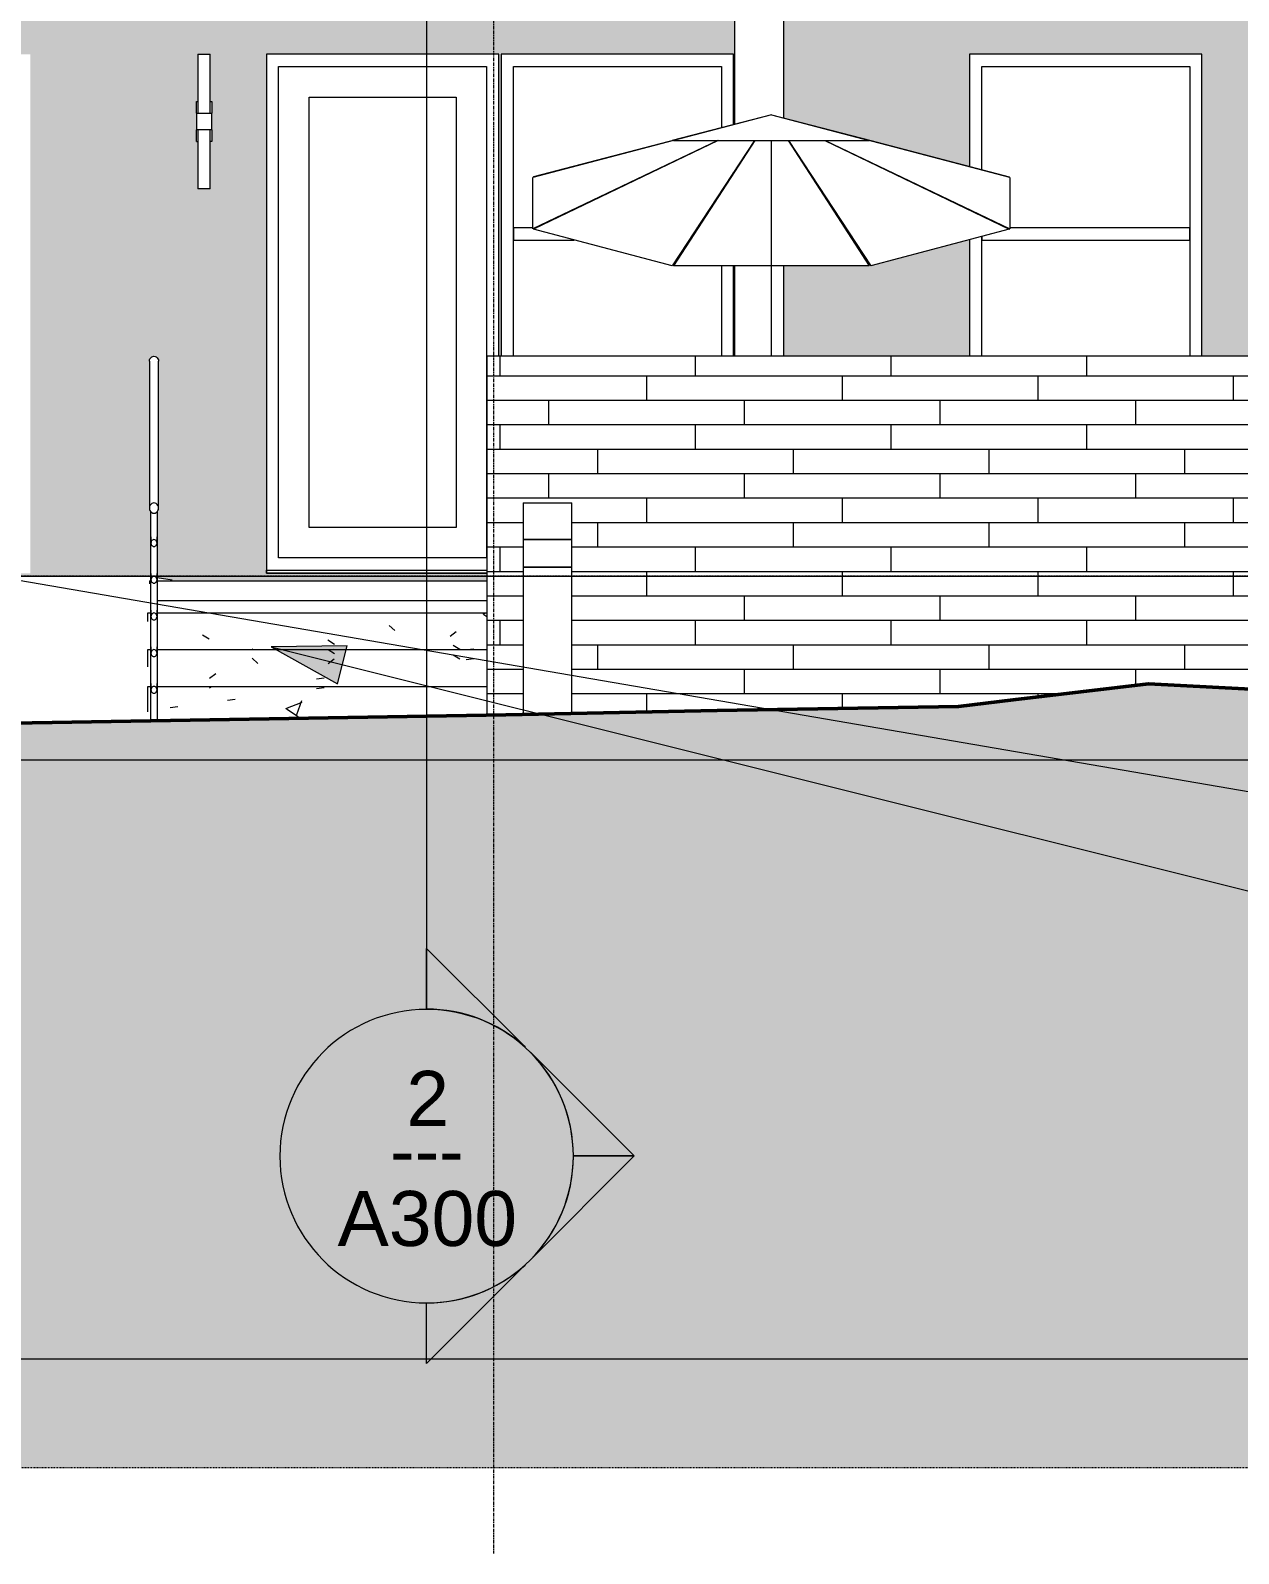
# Model space of a CAD drawing. Header units: inches. Extents: x 1747 to 7619, y -160 to 618.
# Drawn here: x 6961.2 to 7158.9, y -159.8 to 89.3 of the extents above; entities that cross this region are included whole.
import ezdxf

# ---------------------------------------------------------------- set-up
doc = ezdxf.new("R2010")
doc.units = ezdxf.units.IN
doc.header["$MEASUREMENT"] = 0
doc.linetypes.add('Aligning Line 1_8_', pattern=[0.25, 0.125, -0.125])
doc.linetypes.add('Grid Line 1_2_', pattern=[0.875, 0.5, -0.125, 0.125, -0.125])
for name, color, linetype, lineweight in [('0-4', 10, 'Continuous', 5), ('A-FLOR', 192, 'Continuous', 13), ('A-FLOR-HRAL', 11, 'Continuous', 9), ('A-FLOR-LEVL-1', 51, 'Grid Line 1_2_', 9), ('A-GENM', 5, 'Continuous', 9), ('A-GLAZ', 151, 'Continuous', 13), ('A-WALL', 113, 'Continuous', 13), ('A-WALL-PATT-1', 111, 'Continuous', 9), ('C-TOPO', 7, 'Continuous', 9), ('C-TOPO-1', 250, 'Continuous', 50), ('E-LITE-EQPM', 33, 'Continuous', 9), ('G-ANNO-SYMB', 111, 'Aligning Line 1_8_', 9), ('G-ANNO-SYMB-2', 147, 'Aligning Line 1_8_', 9), ('G-ANNO-SYMB-3', 111, 'Continuous', 9), ('G-ANNO-TEXT', 231, 'Continuous', 9), ('G-IMPT', 8, 'Continuous', 9), ('L-SITE', 91, 'Continuous', 9), ('S-GRID-1', 1, 'Grid Line 1_2_', 9), ('S-STRS', 31, 'Continuous', 9)]:
    doc.layers.add(name, color=color, linetype=linetype, lineweight=lineweight)
doc.styles.add('Arial', font='arial.ttf', dxfattribs={"height": 9})
doc.styles.add('Century Gothic', font='ufonts.com_century-gothic.ttf', dxfattribs={"height": 9})

# ---------------------------------------------------------------- blocks, each defined once
blk = doc.blocks.new('CTR - 2nd Phase_rvt-2-BUILDING ELEVATION - NORTH')
at = {"layer": 'A-FLOR-LEVL-1'}
for p, q in [((-12558.48, 0), (-9609.49, 0)), ((-12558.48, -30), (-9609.49, -30)), ((-12558.48, -128), (-9609.49, -128))]:
    blk.add_line(p, q, dxfattribs=at)
blk = doc.blocks.new('CTR  - Topography_rvt-2-BUILDING ELEVATION - NORTH')
at = {"layer": 'C-TOPO'}
h = blk.add_hatch(dxfattribs=at)
h.set_pattern_fill('FP_44', color=256, style=0, pattern_type=2)
h.set_pattern_definition([(0, (12, 0), (24, 24), [24, -24]), (0, (12, 9), (24, 24), [24, -24]), (0, (12, 18), (24, 24), [24, -24]), (90, (15, 21), (-24, 24), [24, -24]), (90, (24, 21), (-24, 24), [24, -24]), (90, (33, 21), (-24, 24), [24, -24])])
h.paths.add_polyline_path([(-11081.58, -145.91), (-9706.16, -145.91), (-9706.16, 4.74), (-9718.02, 4.58), (-9757.96, 2.29), (-9768.94, 2.2), (-9792.27, 0.09), (-9800.81, -1.14), (-9823.15, -1.14), (-9826.28, -1.52), (-9893.34, -4.3), (-9896.52, -5.01), (-9915.25, -12.61), (-9950.42, -20.49), (-9956.61, -23), (-10060.1, -17.59), (-10091.21, -21.29), (-10136.73, -22.07), (-10165.22, -22.67), (-10281.96, -24.6), (-10370.76, -26.59), (-10412.87, -26.71), (-10450.41, -27.55), (-10486.95, -27.6), (-10517.54, -27.24), (-10524.96, -27.24), (-10534.89, -27.12), (-10585.35, -27.54), (-10642.59, -27.26), (-10678.15, -26.98), (-10825.64, -29.97), (-10890.22, -30), (-12461.79, -30), (-12461.79, -145.91), (-11083.98, -145.91)], flags=0)
at = {"layer": 'A-FLOR-LEVL-1'}
for p, q in [((-12558.48, 0), (-9609.49, 0)), ((-12558.48, -128), (-9609.49, -128))]:
    blk.add_line(p, q, dxfattribs=at)
at = {"layer": 'C-TOPO'}
for p, q in [((-10279.72, 0), (-10223.79, 0)), ((-10223.29, -0.08), (-10223.79, 0)), ((-10219.79, -0.65), (-10222.29, -0.24)), ((-10082.25, -20.23), (-10060.1, -17.59)), ((-9989.3, -21.29), (-10060.1, -17.59)), ((-10130.69, -21.94), (-10165.22, -22.67)), ((-10130.69, -21.94), (-10091.21, -21.29)), ((-10091.21, -21.29), (-10082.25, -20.23)), ((-10281.96, -24.6), (-10165.22, -22.67))]:
    blk.add_line(p, q, dxfattribs=at)
at = {"layer": 'C-TOPO-1'}
for p, q in [((-10060.1, -17.59), (-10082.25, -20.23)), ((-9989.3, -21.29), (-10060.1, -17.59)), ((-10130.69, -21.94), (-10165.22, -22.67)), ((-10091.21, -21.29), (-10130.69, -21.94)), ((-10082.25, -20.23), (-10091.21, -21.29)), ((-10165.22, -22.67), (-10281.96, -24.6))]:
    blk.add_line(p, q, dxfattribs=at)
at = {"layer": 'G-ANNO-SYMB-2'}
blk.add_line((-9742.88, 0), (-12461.79, 0), dxfattribs=at)
blk = doc.blocks.new('CTR - 1st Phase - Common Walls_rvt-2-BUILDING ELEVATION - NORTH')
at = {"layer": 'A-FLOR-LEVL-1'}
for p, q in [((-12558.48, 0), (-9609.49, 0)), ((-12558.48, -30), (-9609.49, -30)), ((-12558.48, -128), (-9609.49, -128))]:
    blk.add_line(p, q, dxfattribs=at)
at = {"layer": 'G-ANNO-SYMB-2'}
blk.add_line((-9706.16, 0), (-12461.79, 0), dxfattribs=at)
blk = doc.blocks.new('Outdoor Table01 - 02ZUTB01_dwg-V20-BUILDING ELEVATION - NORTH')
at = {"layer": 'G-IMPT'}
for p, q in [((-12157.79, 75.5), (-12196.68, 65.31)), ((-12157.79, 75.5), (-12174.05, 71.26)), ((-12157.79, 75.5), (-12173.79, 71.29)), ((-12157.79, 75.5), (-12141.79, 71.29)), ((-12157.79, 75.5), (-12118.9, 65.31)), ((-12157.79, 75.5), (-12141.53, 71.26)), ((-12196.79, 65.24), (-12173.79, 71.29)), ((-12166.58, 71.29), (-12196.79, 56.82)), ((-12166.52, 71.29), (-12196.68, 56.75)), ((-12174.05, 71.26), (-12196.68, 65.31)), ((-12160.56, 71.29), (-12174.05, 50.8)), ((-12160.51, 71.29), (-12173.79, 50.77)), ((-12141.79, 71.29), (-12173.79, 71.29)), ((-12157.79, 49.5), (-12157.79, 71.29)), ((-12157.79, 49.5), (-12157.79, 71.29)), ((-12155.07, 71.29), (-12141.79, 50.77)), ((-12155.02, 71.29), (-12141.53, 50.8)), ((-12149.06, 71.29), (-12118.9, 56.75)), ((-12149, 71.29), (-12118.79, 56.82)), ((-12141.79, 71.29), (-12118.79, 65.24)), ((-12118.9, 65.31), (-12141.53, 71.26)), ((-12196.79, 65.24), (-12196.79, 56.82)), ((-12118.79, 56.82), (-12118.79, 65.24)), ((-12196.68, 56.75), (-12174.05, 50.8)), ((-12141.53, 50.8), (-12118.9, 56.75)), ((-12173.79, 50.77), (-12141.79, 50.77)), ((-12157.79, 36), (-12157.79, 49.5)), ((-12157.79, 36), (-12157.79, 49.5))]:
    blk.add_line(p, q, dxfattribs=at)
blk = doc.blocks.new('Outdoor Table01 - Outdoor Table01-1899970-BUILDING ELEVATION - NORTH')
at = {"extrusion": (0, 0, -1), "zscale": -1}
blk.add_blockref('Outdoor Table01 - 02ZUTB01_dwg-V20-BUILDING ELEVATION - NORTH', (22279.58, 0), dxfattribs=at)
blk = doc.blocks.new('_THE_ WINDOW _ DOOR - Door - 1st Floor-2113385-BUILDING ELEVATION - NORTH')
at = {"layer": 'A-GLAZ'}
for p, q in [((-10166.38, 85.38), (-10204.4, 85.38)), ((-10204.4, 85.38), (-10204.4, 1)), ((-10166.38, 36), (-10166.38, 85.38)), ((-10202.4, 3), (-10202.4, 83.38)), ((-10202.4, 83.38), (-10168.38, 83.38)), ((-10168.38, 83.38), (-10168.38, 3)), ((-10197.4, 8), (-10197.4, 78.38)), ((-10197.4, 78.38), (-10173.38, 78.38)), ((-10173.38, 78.38), (-10173.38, 8)), ((-10173.38, 8), (-10197.4, 8)), ((-10168.38, 3), (-10202.4, 3)), ((-10204.4, 1), (-10168.31, 1)), ((-10204.4, 1), (-10204.4, 0.5)), ((-10204.4, 0.5), (-10168.31, 0.5))]:
    blk.add_line(p, q, dxfattribs=at)
blk = doc.blocks.new('_THE_ WINDOW _ DOOR - Window - 1st Floor-2113386-BUILDING ELEVATION - NORTH')
at = {"layer": 'A-GLAZ'}
for p, q in [((-10127.98, 85.38), (-10166, 85.38)), ((-10166, 85.38), (-10166, 36)), ((-10127.98, 73.89), (-10127.98, 85.38)), ((-10164, 36), (-10164, 83.38)), ((-10164, 83.38), (-10129.98, 83.38)), ((-10129.98, 83.38), (-10129.98, 73.37)), ((-10127.98, 65.94), (-10127.98, 66.1)), ((-10129.98, 63.06), (-10129.98, 62.84)), ((-10164, 57), (-10164, 55)), ((-10160.79, 57), (-10164, 57)), ((-10164, 55), (-10154.03, 55)), ((-10160.16, 57), (-10160.41, 57)), ((-10135.29, 55), (-10135.05, 55)), ((-10133.76, 57), (-10133.97, 57)), ((-10129.98, 50.77), (-10129.98, 36)), ((-10127.98, 36), (-10127.98, 50.77))]:
    blk.add_line(p, q, dxfattribs=at)
blk = doc.blocks.new('_THE_ WINDOW _ DOOR - Window - 1st Floor-V34-BUILDING ELEVATION - NORTH')
at = {"layer": 'A-GLAZ'}
for p, q in [((-10051.36, 85.38), (-10089.39, 85.38)), ((-10089.39, 85.38), (-10089.39, 66.97)), ((-10051.36, 36), (-10051.36, 85.38)), ((-10087.39, 66.45), (-10087.39, 83.38)), ((-10087.39, 83.38), (-10053.36, 83.38)), ((-10053.36, 83.38), (-10053.36, 36)), ((-10089.39, 59.98), (-10089.39, 59.88)), ((-10087.39, 58.91), (-10087.39, 59.02)), ((-10089.39, 55.04), (-10089.39, 36)), ((-10087.39, 36), (-10087.39, 55.57)), ((-10087.39, 55.57), (-10087.39, 55)), ((-10087.39, 55), (-10053.36, 55)), ((-10083.17, 57), (-10083.42, 57)), ((-10053.36, 57), (-10082.79, 57)), ((-10053.36, 55), (-10053.36, 57))]:
    blk.add_line(p, q, dxfattribs=at)
blk = doc.blocks.new('Railing - 1_-V35-BUILDING ELEVATION - NORTH')
at = {"layer": 'A-FLOR-HRAL'}
for p, q in [((-10223.29, -23.63), (-10223.29, 10.57)), ((-10222.29, 10.57), (-10222.29, -23.62))]:
    blk.add_line(p, q, dxfattribs=at)
at = {"layer": 'A-FLOR-HRAL', "flags": 128}
for points in [[(-10223.28, 10.52), (-10223.24, 10.46), (-10223.1, 10.38), (-10222.9, 10.33), (-10222.84, 10.32)], [(-10222.75, 10.32), (-10222.68, 10.33), (-10222.48, 10.38), (-10222.34, 10.46), (-10222.3, 10.52)]]:
    blk.add_lwpolyline(points, dxfattribs=at)
blk = doc.blocks.new('Railing - Railing-1951187-BUILDING ELEVATION - NORTH')
at = {"layer": 'A-FLOR-HRAL'}
for p, q in [((-10223.29, 6.47), (-10223.29, 5.44)), ((-10222.29, 5.44), (-10222.29, 6.47)), ((-10223.29, 0.47), (-10223.29, -0.56)), ((-10222.29, -0.56), (-10222.29, 0.47)), ((-10223.29, -5.53), (-10223.29, -6.56)), ((-10222.29, -6.56), (-10222.29, -5.53)), ((-10223.29, -11.52), (-10223.29, -12.56)), ((-10222.29, -12.56), (-10222.29, -11.52)), ((-10223.29, -17.52), (-10223.29, -18.56)), ((-10222.29, -18.56), (-10222.29, -17.52))]:
    blk.add_line(p, q, dxfattribs=at)
at = {"layer": 'A-FLOR-HRAL', "flags": 128}
for points in [[(-10222.29, 5.44), (-10222.31, 5.59), (-10222.36, 5.72), (-10222.44, 5.84), (-10222.54, 5.93), (-10222.66, 5.98), (-10222.79, 6), (-10222.92, 5.98), (-10223.04, 5.93), (-10223.14, 5.84), (-10223.22, 5.72), (-10223.27, 5.59), (-10223.29, 5.44)], [(-10223.29, 5.44), (-10223.27, 5.3), (-10223.22, 5.16), (-10223.14, 5.05), (-10223.04, 4.96), (-10222.92, 4.9), (-10222.79, 4.88), (-10222.66, 4.9), (-10222.54, 4.96), (-10222.44, 5.05), (-10222.36, 5.16), (-10222.31, 5.3), (-10222.29, 5.44)], [(-10222.29, -0.56), (-10222.31, -0.41), (-10222.36, -0.28), (-10222.44, -0.16), (-10222.54, -0.07), (-10222.66, -0.02), (-10222.79, 0), (-10222.92, -0.02), (-10223.04, -0.07), (-10223.14, -0.16), (-10223.22, -0.28), (-10223.27, -0.41), (-10223.29, -0.56)], [(-10223.29, -0.56), (-10223.27, -0.7), (-10223.22, -0.84), (-10223.14, -0.95), (-10223.04, -1.04), (-10222.92, -1.1), (-10222.79, -1.12), (-10222.66, -1.1), (-10222.54, -1.04), (-10222.44, -0.95), (-10222.36, -0.84), (-10222.31, -0.7), (-10222.29, -0.56)], [(-10222.29, -6.56), (-10222.31, -6.41), (-10222.36, -6.28), (-10222.44, -6.16), (-10222.54, -6.07), (-10222.66, -6.02), (-10222.79, -6), (-10222.92, -6.02), (-10223.04, -6.07), (-10223.14, -6.16), (-10223.22, -6.28), (-10223.27, -6.41), (-10223.29, -6.56)], [(-10223.29, -6.56), (-10223.27, -6.7), (-10223.22, -6.84), (-10223.14, -6.95), (-10223.04, -7.04), (-10222.92, -7.1), (-10222.79, -7.12), (-10222.66, -7.1), (-10222.54, -7.04), (-10222.44, -6.95), (-10222.36, -6.84), (-10222.31, -6.7), (-10222.29, -6.56)], [(-10222.29, -12.56), (-10222.31, -12.41), (-10222.36, -12.28), (-10222.44, -12.16), (-10222.54, -12.07), (-10222.66, -12.02), (-10222.79, -12), (-10222.92, -12.02), (-10223.04, -12.07), (-10223.14, -12.16), (-10223.22, -12.28), (-10223.27, -12.41), (-10223.29, -12.56)], [(-10223.29, -12.56), (-10223.27, -12.7), (-10223.22, -12.84), (-10223.14, -12.95), (-10223.04, -13.04), (-10222.92, -13.1), (-10222.79, -13.12), (-10222.66, -13.1), (-10222.54, -13.04), (-10222.44, -12.95), (-10222.36, -12.84), (-10222.31, -12.7), (-10222.29, -12.56)], [(-10222.29, -18.56), (-10222.31, -18.41), (-10222.36, -18.28), (-10222.44, -18.16), (-10222.54, -18.07), (-10222.66, -18.02), (-10222.79, -18), (-10222.92, -18.02), (-10223.04, -18.07), (-10223.14, -18.16), (-10223.22, -18.28), (-10223.27, -18.41), (-10223.29, -18.56)], [(-10223.29, -18.56), (-10223.27, -18.7), (-10223.22, -18.84), (-10223.14, -18.95), (-10223.04, -19.04), (-10222.92, -19.1), (-10222.79, -19.12), (-10222.66, -19.1), (-10222.54, -19.04), (-10222.44, -18.95), (-10222.36, -18.84), (-10222.31, -18.7), (-10222.29, -18.56)]]:
    blk.add_lwpolyline(points, dxfattribs=at)
blk.add_blockref('Railing - 1_-V35-BUILDING ELEVATION - NORTH', (0, 0))
blk = doc.blocks.new('Top Rail Type - Top Rail_Internal_-1951197-BUILDING ELEVATION - NORTH')
at = {"layer": 'A-FLOR-HRAL'}
for p, q in [((-10223.54, 35.16), (-10223.54, 11.16)), ((-10222.04, 11.16), (-10222.04, 35.16))]:
    blk.add_line(p, q, dxfattribs=at)
at = {"layer": 'A-FLOR-HRAL', "flags": 128}
for points in [[(-10223.54, 35.16), (-10223.51, 35.38), (-10223.44, 35.58), (-10223.32, 35.75), (-10223.16, 35.89), (-10222.98, 35.97), (-10222.79, 36), (-10222.6, 35.97), (-10222.41, 35.89), (-10222.26, 35.75), (-10222.14, 35.58), (-10222.06, 35.38), (-10222.04, 35.16)], [(-10222.04, 11.16), (-10222.06, 11.38), (-10222.14, 11.58), (-10222.26, 11.75), (-10222.41, 11.89), (-10222.6, 11.97), (-10222.79, 12), (-10222.98, 11.97), (-10223.16, 11.89), (-10223.32, 11.75), (-10223.44, 11.58), (-10223.51, 11.38), (-10223.54, 11.16)], [(-10223.54, 11.16), (-10223.51, 10.94), (-10223.44, 10.74), (-10223.32, 10.57), (-10223.16, 10.44), (-10222.98, 10.35), (-10222.79, 10.32), (-10222.6, 10.35), (-10222.41, 10.44), (-10222.26, 10.57), (-10222.14, 10.74), (-10222.06, 10.94), (-10222.04, 11.16)]]:
    blk.add_lwpolyline(points, dxfattribs=at)
blk = doc.blocks.new('077123 - Manufactured Gutters and Downspouts - 077123 - Manufactured Gutters and Downspouts-V37-BUILDING ELEVATION - NORTH')
at = {"layer": 'A-GENM'}
for p, q in [((-10168.48, 413.51), (-10146.96, 413.51)), ((-10168.48, 395.11), (-10168.48, 413.51)), ((-10146.96, 395.11), (-10146.96, 413.51)), ((-10165.12, 384.1), (-10168.48, 395.11)), ((-10146.96, 395.11), (-10168.48, 395.11)), ((-10150.31, 384.1), (-10146.96, 395.11)), ((-10150.31, 384.1), (-10165.12, 384.1)), ((-10161.72, 384.1), (-10161.72, 365.5)), ((-10153.72, 371.1), (-10153.72, 384.1)), ((-10119.79, 358.75), (-10153.72, 371.1)), ((-10161.72, 365.5), (-10127.79, 353.15)), ((-10119.79, 353.15), (-10119.79, 358.75)), ((-10127.79, 310), (-10127.79, 353.15)), ((-10119.79, 353.15), (-10127.79, 353.15)), ((-10127.79, 353.15), (-10119.79, 353.15)), ((-10119.79, 353.15), (-10119.79, 102.78)), ((-10127.79, 178), (-10127.79, 230.12)), ((-10127.79, 102.78), (-10127.79, 109.75)), ((-10127.79, 91.91), (-10127.79, 102.78)), ((-10119.79, 102.78), (-10127.79, 102.78)), ((-10119.79, 102.78), (-10119.79, 91.91)), ((-10127.79, 73.92), (-10127.79, 91.91)), ((-10119.79, 91.91), (-10127.79, 91.91)), ((-10119.79, 91.91), (-10119.79, 74.97)), ((-10127.79, 66.23), (-10127.79, 66.39)), ((-10127.79, 36), (-10127.79, 50.77)), ((-10119.79, 50.77), (-10119.79, 36))]:
    blk.add_line(p, q, dxfattribs=at)
blk = doc.blocks.new('Pathway_Cooper_McGraw-Edison _BSC-BRC_Round - Pathway_Cooper_McGraw-Edison _BSC-BRC_Round-V41-BUILDING ELEVATION - NORTH')
at = {"layer": 'E-LITE-EQPM'}
for p, q in [((-10162.42, 12), (-10162.42, 6)), ((-10162.42, 12), (-10158.42, 12)), ((-10158.42, 12), (-10154.42, 12)), ((-10154.42, 6), (-10154.42, 12)), ((-10158.42, 6), (-10162.42, 6)), ((-10162.42, 6), (-10162.42, 1.5)), ((-10162.42, 6), (-10158.42, 6)), ((-10154.42, 6), (-10158.42, 6)), ((-10158.42, 6), (-10154.42, 6)), ((-10154.42, 1.5), (-10154.42, 6)), ((-10158.42, 1.5), (-10162.42, 1.5)), ((-10162.42, 1.5), (-10162.42, -22.61)), ((-10162.42, 1.5), (-10158.42, 1.5)), ((-10154.42, 1.5), (-10158.42, 1.5)), ((-10158.42, 1.5), (-10154.42, 1.5)), ((-10154.42, -22.44), (-10154.42, 1.5))]:
    blk.add_line(p, q, dxfattribs=at)
blk = doc.blocks.new('VISA-OW2400-02-SASS - OW2400-L30K-MVOLT-V46-BUILDING ELEVATION - NORTH')
at = {"layer": 'E-LITE-EQPM'}
for p, q in [((-10215.59, 85.38), (-10213.59, 85.38)), ((-10215.59, 85.38), (-10215.59, 75.75)), ((-10213.59, 75.75), (-10213.59, 85.38)), ((-10215.84, 77.63), (-10215.59, 77.63)), ((-10215.84, 75.75), (-10215.84, 77.63)), ((-10213.59, 77.63), (-10213.34, 77.63)), ((-10213.34, 77.63), (-10213.34, 75.75)), ((-10215.84, 75.75), (-10213.34, 75.75)), ((-10215.84, 75.75), (-10215.84, 73)), ((-10213.34, 73), (-10213.34, 75.75)), ((-10213.34, 73), (-10215.84, 73)), ((-10215.84, 71.13), (-10215.84, 73)), ((-10215.59, 73), (-10215.59, 63.38)), ((-10213.59, 63.38), (-10213.59, 73)), ((-10213.34, 73), (-10213.34, 71.13)), ((-10215.84, 71.13), (-10215.59, 71.13)), ((-10213.34, 71.13), (-10213.59, 71.13)), ((-10213.59, 63.38), (-10215.59, 63.38))]:
    blk.add_line(p, q, dxfattribs=at)
blk = doc.blocks.new('Section - Section Head - Filled-22785-BUILDING ELEVATION - NORTH')
at = {"layer": 'G-ANNO-SYMB-3'}
h = blk.add_hatch(color=256, dxfattribs=at)
edge = h.paths.add_edge_path(flags=0)
edge.add_line((-10162.08, -76.97), (-10178.19, -60.86))
edge.add_line((-10178.19, -60.86), (-10178.19, -70.77))
edge.add_arc((-10178.19, -94.81), 24.03, 47.9216, 90, ccw=False)
h = blk.add_hatch(color=256, dxfattribs=at)
edge = h.paths.add_edge_path(flags=0)
edge.add_arc((-10178.19, -94.81), 24, 0, 45, ccw=False)
edge.add_line((-10154.19, -94.81), (-10144.25, -94.81))
edge.add_line((-10144.25, -94.81), (-10161.22, -77.83))
h = blk.add_hatch(color=256, dxfattribs=at)
edge = h.paths.add_edge_path(flags=0)
edge.add_line((-10161.22, -111.78), (-10144.25, -94.81))
edge.add_line((-10144.25, -94.81), (-10154.19, -94.81))
edge.add_arc((-10178.19, -94.81), 24, 315, 360, ccw=False)
h = blk.add_hatch(color=256, dxfattribs=at)
edge = h.paths.add_edge_path(flags=0)
edge.add_arc((-10178.19, -94.81), 24.03, 270, 312.0784, ccw=False)
edge.add_line((-10178.19, -118.84), (-10178.19, -128.75))
edge.add_line((-10178.19, -128.75), (-10162.08, -112.64))
for p, q in [((-10178.19, -70.77), (-10178.19, -60.86)), ((-10178.19, -60.86), (-10162.08, -76.97)), ((-10161.22, -77.83), (-10144.25, -94.81)), ((-10144.25, -94.81), (-10161.22, -111.78)), ((-10154.19, -94.81), (-10144.25, -94.81)), ((-10144.25, -94.81), (-10154.19, -94.81)), ((-10162.08, -112.64), (-10178.19, -128.75)), ((-10178.19, -128.75), (-10178.19, -118.84))]:
    blk.add_line(p, q, dxfattribs=at)
for centre, radius, start, end in [((-10178.19, -94.84), 24, 90, 270), ((-10178.19, -94.81), 24.03, 47.9216, 90), ((-10178.19, -94.84), 24, 270, 90), ((-10178.19, -94.81), 24, 360, 45), ((-10178.19, -94.81), 24, 315, 360), ((-10178.19, -94.81), 24.03, 270, 312.0784)]:
    blk.add_arc(centre, radius, start, end, dxfattribs=at)

msp = doc.modelspace()

# ---------------------------------------------------------------- hatches: boundary and pattern name
at = {"layer": 'A-WALL-PATT-1'}
h = msp.add_hatch(dxfattribs=at)
h.set_pattern_fill('FP_62', color=256, style=0, pattern_type=2)
h.set_pattern_definition([(0, (5775.1587, -29.2), (0, 4), []), (90, (5775.159, -29.2), (-8, 8), [4, -28]), (90, (5791.159, -25.2), (-8, 8), [4, -28])])
h.paths.add_polyline_path([(6238.0463, 75.5), (6254.3098, 71.2614), (6240.3866, 74.8867)], flags=0)
h.paths.add_polyline_path([(6384.7463, 0.5), (6384.7463, -0.0826), (6385.2462, 0), (6415.4588, 0), (6415.4588, 0.5), (6385.2463, 0.5)], flags=0)
h.paths.add_polyline_path([(6184.8442, -19.8417), (6191.1213, -19.8417), (6191.1213, 36), (6193.6213, 36), (6193.6213, 85.375), (6231.6463, 85.375), (6231.6463, 73.832), (6238.0463, 75.5), (6277.0463, 65.2384), (6277.0463, 56.8187), (6249.4293, 70.0119), (6276.9372, 56.7493), (6254.3098, 50.7957), (6240.7697, 71.2901), (6254.0463, 50.767), (6231.6463, 50.767), (6231.6463, 36), (6308.4463, 36), (6308.4463, 85.375), (6346.4713, 85.375), (6346.4713, 0.5), (6329.7713, 0.5), (6329.7713, -0.75), (6380.7064, -0.75), (6383.7463, -0.2478), (6383.716, 10.5685), (6383.5968, 10.7422), (6383.5219, 10.9444), (6383.4963, 11.3785), (6383.5219, 35.3785), (6383.5968, 35.5807), (6383.8133, 35.8379), (6383.9963, 35.9455), (6384.1351, 35.9836), (6384.3576, 35.9836), (6384.5581, 35.917), (6384.6968, 35.8229), (6384.7767, 35.7544), (6384.8959, 35.5807), (6384.9708, 35.3785), (6384.9963, 35.1615), (6384.9708, 10.9444), (6384.8959, 10.7422), (6384.7463, 10.4645), (6384.7463, 0.5), (6385.2463, 0.5), (6385.2463, 85.375), (6415.4588, 85.375), (6415.4588, 109.625), (6116.2588, 109.625), (6116.2588, -17.5754), (6143.1213, -19.8417), (6170.9533, -19.8417)], flags=0)
h.paths.add_polyline_path([(6108.2588, -16.9091), (6108.2588, 109.625), (5809.0588, 109.625), (5809.0588, 101.375), (6039.6463, 101.375), (6039.6463, 0), (6018.6713, 0), (6018.6713, -4), (5953.4141, -4.0135), (6034.1455, -10.6975), (6069.0429, -12.6705), (6080.2459, -14.5762), (6098.7307, -16.1156)], flags=0)
h.paths.add_polyline_path([(5775.1588, -4), (5801.0588, -3.9606), (5801.0588, 109.625), (5775.1588, 109.625), (5775.1588, -3.9606)], flags=0)
h.paths.add_polyline_path([(7035.9213, -0.75), (7035.9213, 0.5), (6999.8338, 0.5), (6999.8338, 85.375), (7037.8588, 85.375), (7037.8588, 36), (7038.2338, 36), (7038.2338, 85.375), (7076.2588, 85.375), (7076.2588, 73.8874), (7076.4463, 73.9363), (7076.4463, 109.625), (6777.2463, 109.625), (6777.2463, 0), (6980.4467, 0), (6980.9463, -0.0813), (6980.916, 10.5685), (6980.7968, 10.7422), (6980.7219, 10.9444), (6980.6963, 11.3785), (6980.7219, 35.3785), (6980.7968, 35.5807), (6981.0133, 35.8379), (6981.1963, 35.9455), (6981.394, 35.9923), (6981.5576, 35.9836), (6981.7581, 35.917), (6981.8968, 35.8229), (6981.9767, 35.7544), (6982.0959, 35.5807), (6982.1708, 35.3785), (6982.1963, 35.1615), (6982.1708, 10.9444), (6982.0959, 10.7422), (6981.9463, 10.4588), (6981.9463, -0.2441), (6984.3749, -0.6395), (6984.397, -0.75), (7035.215, -0.75)], flags=0)
h.paths.add_polyline_path([(6507.7698, 0), (6769.2463, 0), (6769.2463, 0.5), (6731.2213, 0.5), (6731.2213, 85.375), (6769.2463, 85.375), (6769.2463, 109.625), (6423.4588, 109.625), (6423.4588, 0), (6500.8491, 0)], flags=0)
h.paths.add_polyline_path([(6163.3158, 0.5), (6135.8713, 0.5), (6135.8713, 85.375), (6173.8963, 85.375), (6173.8963, 0.5), (6168.6979, 0.5)], flags=0)
h.paths.add_polyline_path([(6615.4117, 0.5), (6577.4338, 0.5), (6577.4338, 85.375), (6615.4588, 85.375), (6615.4588, 0.5)], flags=0)
h.paths.add_polyline_path([(6572.3549, 0.5), (6539.0338, 0.5), (6539.0338, 85.375), (6577.0588, 85.375), (6577.0588, 0.5)], flags=0)
h.paths.add_polyline_path([(6723.0535, 0.5), (6692.4463, 0.5), (6692.4463, 85.375), (6730.4713, 85.375), (6730.4713, 0.5)], flags=0)
h.paths.add_polyline_path([(6959.8657, 0.5), (6923.2213, 0.5), (6923.2213, 85.375), (6961.2463, 85.375), (6961.2463, 0.5)], flags=0)
h.paths.add_polyline_path([(6448.5667, 4), (6428.2588, 4), (6428.2588, 34), (6458.2588, 34), (6458.2588, 4), (6453.9488, 4)], flags=0)
h.paths.add_polyline_path([(6830.6954, 4), (6812.2338, 4), (6812.2338, 34), (6842.2338, 34), (6842.2338, 4)], flags=0)
h.paths.add_polyline_path([(7076.2588, 36), (7076.4463, 36), (7076.4463, 50.767), (7076.2588, 50.767), (7076.2588, 43.3553)], flags=0)
h.paths.add_polyline_path([(7114.8463, 36), (7114.8463, 55.0415), (7098.7098, 50.7957), (7085.1697, 71.2901), (7098.4463, 50.767), (7084.4463, 50.767), (7084.4463, 36), (7110.5643, 36)], flags=0)
h.paths.add_polyline_path([(7152.8713, 36), (7194.1463, 36), (7194.1463, 109.625), (7084.4463, 109.625), (7084.4463, 74.9788), (7114.8463, 67.0156), (7114.8463, 85.375), (7152.8713, 85.375), (7152.8713, 47.35)], flags=0)
h.paths.add_polyline_path([(7114.8463, 59.8788), (7114.8463, 59.9801), (7091.1781, 71.2901), (7110.5643, 61.9433)], flags=0)
h.paths.add_polyline_path([(6297.4463, 63.375), (6297.4463, 71.125), (6297.1963, 71.125), (6297.1963, 77.625), (6297.4463, 77.625), (6297.4463, 85.375), (6299.4463, 85.375), (6299.4463, 77.625), (6299.6963, 77.625), (6299.6963, 71.125), (6299.4463, 71.125), (6299.4463, 63.375)], flags=0)
h.paths.add_polyline_path([(6491.8213, 63.375), (6489.8213, 63.375), (6489.8213, 71.125), (6489.5713, 71.125), (6489.5713, 77.625), (6489.8213, 77.625), (6489.8213, 85.375), (6491.8213, 85.375), (6491.8213, 77.625), (6492.0713, 77.625), (6492.0713, 71.125), (6491.8213, 71.125)], flags=0)
h.paths.add_polyline_path([(6990.6463, 63.375), (6988.6463, 63.375), (6988.6463, 71.125), (6988.3963, 71.125), (6988.3963, 77.625), (6988.6463, 77.625), (6988.6463, 85.375), (6990.6463, 85.375), (6990.6463, 77.625), (6990.8963, 77.625), (6990.8963, 71.125), (6990.6463, 71.125), (6990.6463, 64.3845)], flags=0)
h.paths.add_polyline_path([(6683.4463, 63.375), (6681.4463, 63.375), (6681.4463, 71.125), (6681.1963, 71.125), (6681.1963, 77.625), (6681.4463, 77.625), (6681.4463, 85.375), (6683.4463, 85.375), (6683.4463, 77.625), (6683.6963, 77.625), (6683.6963, 71.125), (6683.4463, 71.125)], flags=0)
h.paths.add_polyline_path([(6231.6463, 65.6068), (6235.2749, 71.2901), (6231.6463, 65.7783)], flags=0)
h.paths.add_polyline_path([(7076.2588, 65.9353), (7076.4463, 66.2251), (7076.4463, 66.3859), (7076.2588, 66.1011)], flags=0)
h.paths.add_polyline_path([(7114.8463, 66.975), (7114.8463, 67.0088), (7110.5643, 68.1017)], flags=0)
h.paths.add_polyline_path([(5792.0588, 75.375), (5790.0588, 75.375), (5790.0588, 83.125), (5789.8088, 83.125), (5789.8088, 89.625), (5790.0588, 89.625), (5790.0588, 97.375), (5792.0588, 97.375), (5792.0588, 89.625), (5792.3088, 89.625), (5792.3088, 83.125), (5792.0588, 83.125)], flags=0)
h = msp.add_hatch(dxfattribs=at)
h.set_pattern_fill('FP_46', color=256, style=0, pattern_type=2)
h.set_pattern_definition([(0, (7038.0467, 0.8), (0, 4), []), (90, (7038.047, 0.8), (-8, 8), [4, -28]), (90, (7054.047, 4.8), (-8, 8), [4, -28])])
h.paths.add_polyline_path([(7035.9213, -22.7236), (7041.8162, -22.6135), (7041.8162, 12), (7049.8162, 12), (7049.8162, -22.4449), (7073.5474, -21.9445), (7110.4501, -21.2924), (7123.5044, -19.3365), (7128.1888, -19.4877), (7144.141, -17.5887), (7232.1713, -22.1928), (7232.1713, 36), (7035.9213, 36), (7035.9213, -22.7001)], flags=0)
at = {"layer": 'G-ANNO-TEXT'}
msp.add_hatch(color=256, dxfattribs=at).paths.add_polyline_path([(7000.6127, -11.5645), (7011.4755, -17.5926), (7013.0343, -11.3536)], flags=0)
at = {"layer": 'S-STRS'}
h = msp.add_hatch(dxfattribs=at)
h.set_pattern_fill('FP_51', color=256, style=0, pattern_type=2)
h.set_pattern_definition([(49.781, (17216.236, 16.06), (27.542763, -2.39092), [2.867, -31.537]), (355.038, (17216.236, 16.06), (-5.32791, 28.66125), [2.304, -25.343]), (100.531, (17218.53, 15.86), (22.21495, 26.26965), [2.429, -26.723]), (45.962, (17216.236, 23.68), (40.98173, -6.30683), [4.303, -47.329]), (96.687, (17219.65, 23.155), (35.89096, 37.11785), [3.643, -40.078]), (351.251, (17216.236, 23.68), (35.89144, 37.11759), [3.455, -38.009]), (20.852, (17220.076, 21.775), (22.920947, -15.340956), [2.877, -31.649]), (326.206, (17220.076, 21.775), (9.34303, 27.63074), [2.298, -25.283]), (71.317, (17221.986, 20.497), (32.26478, 12.28913), [2.431, -26.737]), (37.286, (17216.236, 16.06), (0.467294, 12.684528), [1.264, -23.702, 1.264, -24.391, -25.367]), (37.286, (17216.236, 16.06), (0.467294, 12.684528), [-50.62, 1.264, -24.104]), (7.443, (17216.236, 16.06), (10.101368, 15.028153), [1.267, -13.4, 1.267, -23.191, -9.695]), (7.443, (17216.236, 16.06), (10.101368, 15.028153), [-39.124, 1.267, -8.428]), (327.701, (17207.673, 16.06), (20.498663, -0.85914), [1.264, -8.314, 1.264, -28.621, -39.656]), (327.701, (17207.673, 16.06), (20.498663, -0.85914), [-39.464, 1.264, -38.391]), (317.721, (17203.833, 16.06), (22.394505, 3.814535), [1.263, -11.173, 1.263, -18.558, -28.125]), (317.721, (17203.833, 16.06), (22.394505, 3.814535), [-32.257, 1.263, -26.862])])
h.paths.add_polyline_path([(6984.0442, -12), (7035.9213, -12), (7035.9213, -6), (6981.9463, -6), (6981.9463, -12), (6983.3377, -12)], flags=0)
h.paths.add_polyline_path([(6980.9463, -9.7087), (6980.9463, -6), (6980.4463, -6), (6980.4467, -7.3914), (6980.8405, -9.2179)], flags=0)
h = msp.add_hatch(dxfattribs=at)
h.set_pattern_fill('FP_50', color=256, style=0, pattern_type=2)
h.set_pattern_definition([(49.781, (17216.236, 14.49), (27.542763, -2.39092), [2.867, -31.537]), (355.038, (17216.236, 14.49), (-5.32791, 28.66125), [2.304, -25.343]), (100.531, (17218.53, 14.29), (22.21495, 26.26965), [2.429, -26.723]), (45.962, (17216.236, 22.11), (40.98173, -6.30683), [4.303, -47.329]), (96.687, (17219.65, 21.586), (35.89096, 37.11785), [3.643, -40.078]), (351.251, (17216.236, 22.11), (35.89144, 37.11759), [3.455, -38.009]), (20.852, (17220.076, 20.206), (22.920947, -15.340956), [2.877, -31.649]), (326.206, (17220.076, 20.206), (9.34303, 27.63074), [2.298, -25.283]), (71.317, (17221.986, 18.928), (32.26478, 12.28913), [2.431, -26.737]), (37.286, (17216.236, 14.49), (0.467294, 12.684528), [1.264, -23.702, 1.264, -24.391, -25.367]), (37.286, (17216.236, 14.49), (0.467294, 12.684528), [-50.62, 1.264, -24.104]), (7.443, (17216.236, 14.49), (10.101368, 15.028153), [1.267, -13.4, 1.267, -23.191, -9.695]), (7.443, (17216.236, 14.49), (10.101368, 15.028153), [-39.124, 1.267, -8.428]), (327.701, (17207.673, 14.49), (20.498663, -0.85914), [1.264, -8.314, 1.264, -28.621, -39.656]), (327.701, (17207.673, 14.49), (20.498663, -0.85914), [-39.464, 1.264, -38.391]), (317.721, (17203.833, 14.49), (22.394505, 3.814535), [1.263, -11.173, 1.263, -18.558, -28.125]), (317.721, (17203.833, 14.49), (22.394505, 3.814535), [-32.257, 1.263, -26.862])])
h.paths.add_polyline_path([(7035.9213, -18), (7035.9213, -12), (6981.9463, -12), (6981.9463, -18), (7035.215, -18)], flags=0)
h.paths.add_polyline_path([(6980.9463, -17.1), (6980.9463, -12), (6980.4463, -12), (6980.4467, -14.7827)], flags=0)
h = msp.add_hatch(dxfattribs=at)
h.set_pattern_fill('FP_49', color=256, style=0, pattern_type=2)
h.set_pattern_definition([(49.781, (17216.236, 12.92), (27.542763, -2.39092), [2.867, -31.537]), (355.038, (17216.236, 12.92), (-5.32791, 28.66125), [2.304, -25.343]), (100.531, (17218.53, 12.722), (22.21495, 26.26965), [2.429, -26.723]), (45.962, (17216.236, 20.542), (40.98173, -6.30683), [4.303, -47.329]), (96.687, (17219.65, 20.016), (35.89096, 37.11785), [3.643, -40.078]), (351.251, (17216.236, 20.54), (35.89144, 37.11759), [3.455, -38.009]), (20.852, (17220.076, 18.637), (22.920947, -15.340956), [2.877, -31.649]), (326.206, (17220.076, 18.637), (9.34303, 27.63074), [2.298, -25.283]), (71.317, (17221.986, 17.358), (32.26478, 12.28913), [2.431, -26.737]), (37.286, (17216.236, 12.921), (0.467294, 12.684528), [1.264, -23.702, 1.264, -24.391, -25.367]), (37.286, (17216.236, 12.921), (0.467294, 12.684528), [-50.62, 1.264, -24.104]), (7.443, (17216.236, 12.921), (10.101368, 15.028153), [1.267, -13.4, 1.267, -23.191, -9.695]), (7.443, (17216.236, 12.921), (10.101368, 15.028153), [-39.124, 1.267, -8.428]), (327.701, (17207.673, 12.921), (20.498663, -0.85914), [1.264, -8.314, 1.264, -28.621, -39.656]), (327.701, (17207.673, 12.921), (20.498663, -0.85914), [-39.464, 1.264, -38.391]), (317.721, (17203.833, 12.921), (22.394505, 3.814535), [1.263, -11.173, 1.263, -18.558, -28.125]), (317.721, (17203.833, 12.921), (22.394505, 3.814535), [-32.257, 1.263, -26.862])])
h.paths.add_polyline_path([(6980.7616, -23.6348), (6980.9463, -23.6317), (6980.9463, -18), (6980.4463, -18), (6980.4467, -22.174), (6980.5542, -22.6725)], flags=0)
h.paths.add_polyline_path([(6981.9463, -23.6152), (7035.9213, -22.7236), (7035.9213, -18), (6981.9463, -18), (6981.9463, -22.6725)], flags=0)

# ---------------------------------------------------------------- linework, layer by layer
at = {"layer": 'A-FLOR'}
for p, q in [((6980.6963, -0.75), (6980.9463, -0.75)), ((6980.6963, -0.75), (6980.6963, -1.2484)), ((6981.9463, -0.75), (7035.9213, -0.75)), ((7035.9213, -4), (6981.9463, -4))]:
    msp.add_line(p, q, dxfattribs=at)
at = {"layer": 'A-FLOR-LEVL-1'}
for p, q in [((4646.5044, 0), (7593.9954, 0)), ((4646.5044, -30), (7593.9954, -30)), ((4646.5044, -128), (7593.9954, -128))]:
    msp.add_line(p, q, dxfattribs=at)
at = {"layer": 'A-WALL'}
for p, q in [((7232.1713, 36), (7035.9213, 36)), ((7035.9213, 36), (7035.9213, -22.7236)), ((6999.8338, 0.5), (6999.8338, 1)), ((7035.9213, 0.5), (6999.8338, 0.5))]:
    msp.add_line(p, q, dxfattribs=at)
at = {"layer": 'G-ANNO-SYMB'}
for p, q in [((7498.075, 0), (4742.443, 0)), ((7497.9954, -145.8387), (4742.443, -145.8387))]:
    msp.add_line(p, q, dxfattribs=at)
at = {"layer": 'G-ANNO-SYMB-3'}
msp.add_line((7026.0463, 526.9531), (7026.0463, -70.8051), dxfattribs=at)
at = {"layer": 'G-ANNO-TEXT'}
for p, q in [((6841.6227, 19.5679), (7331.0933, -64.5385)), ((7013.0343, -11.3536), (7000.6127, -11.5645)), ((7000.6127, -11.5645), (7011.4755, -17.5926)), ((7000.6127, -11.5645), (7331.0933, -94.1293)), ((7011.4755, -17.5926), (7013.0343, -11.3536))]:
    msp.add_line(p, q, dxfattribs=at)
at = {"layer": 'S-GRID-1'}
msp.add_line((7037.0463, -159.8356), (7037.0463, 470.5), dxfattribs=at)
at = {"layer": 'S-STRS'}
for p, q in [((6980.4463, -7.3914), (6980.4463, -6)), ((6980.4463, -6), (6980.9463, -6)), ((6981.9463, -6), (7035.9213, -6)), ((6980.4463, -14.7827), (6980.4463, -12)), ((6980.4463, -12), (6980.9463, -12)), ((6981.9463, -12), (7035.9213, -12)), ((6980.4463, -22.174), (6980.4463, -18)), ((6980.4463, -18), (6980.9463, -18)), ((6981.9463, -18), (7035.9213, -18))]:
    msp.add_line(p, q, dxfattribs=at)

# ---------------------------------------------------------------- block references
at = {"layer": '0-4'}
for name in ['CTR - 2nd Phase_rvt-2-BUILDING ELEVATION - NORTH', 'CTR - 1st Phase - Common Walls_rvt-2-BUILDING ELEVATION - NORTH', 'CTR  - Topography_rvt-2-BUILDING ELEVATION - NORTH']:
    msp.add_blockref(name, (17204.2357, 0), dxfattribs=at)
at = {"layer": 'A-FLOR-HRAL'}
for name in ['Top Rail Type - Top Rail_Internal_-1951197-BUILDING ELEVATION - NORTH', 'Railing - Railing-1951187-BUILDING ELEVATION - NORTH']:
    msp.add_blockref(name, (17204.2357, 0), dxfattribs=at)
at = {"layer": 'A-GENM'}
msp.add_blockref('077123 - Manufactured Gutters and Downspouts - 077123 - Manufactured Gutters and Downspouts-V37-BUILDING ELEVATION - NORTH', (17204.2357, 0), dxfattribs=at)
at = {"layer": 'A-GLAZ'}
for name in ['_THE_ WINDOW _ DOOR - Door - 1st Floor-2113385-BUILDING ELEVATION - NORTH', '_THE_ WINDOW _ DOOR - Window - 1st Floor-2113386-BUILDING ELEVATION - NORTH', '_THE_ WINDOW _ DOOR - Window - 1st Floor-V34-BUILDING ELEVATION - NORTH']:
    msp.add_blockref(name, (17204.2357, 0), dxfattribs=at)
at = {"layer": 'E-LITE-EQPM'}
for name in ['VISA-OW2400-02-SASS - OW2400-L30K-MVOLT-V46-BUILDING ELEVATION - NORTH', 'Pathway_Cooper_McGraw-Edison _BSC-BRC_Round - Pathway_Cooper_McGraw-Edison _BSC-BRC_Round-V41-BUILDING ELEVATION - NORTH']:
    msp.add_blockref(name, (17204.2357, 0), dxfattribs=at)
at = {"layer": 'G-ANNO-SYMB-3'}
msp.add_blockref('Section - Section Head - Filled-22785-BUILDING ELEVATION - NORTH', (17204.2357, 0), dxfattribs=at)
at = {"layer": 'L-SITE'}
msp.add_blockref('Outdoor Table01 - Outdoor Table01-1899970-BUILDING ELEVATION - NORTH', (17204.2357, 0), dxfattribs=at)

# ---------------------------------------------------------------- texts
at = {"layer": 'G-ANNO-SYMB-3', "char_height": 9, "attachment_point": 1}
for s, insert, width, style in [('2', (7022.7254, -80.8965), 8.484, 'Arial'), ('---', (7020.0741, -89.4032), 15.453, 'Century Gothic'), ('A300', (7011.4813, -100.5327), 35.754, 'Arial')]:
    msp.add_mtext(s, dxfattribs=dict(at, insert=insert, width=width, style=style))

doc.saveas('drawing.dxf')
